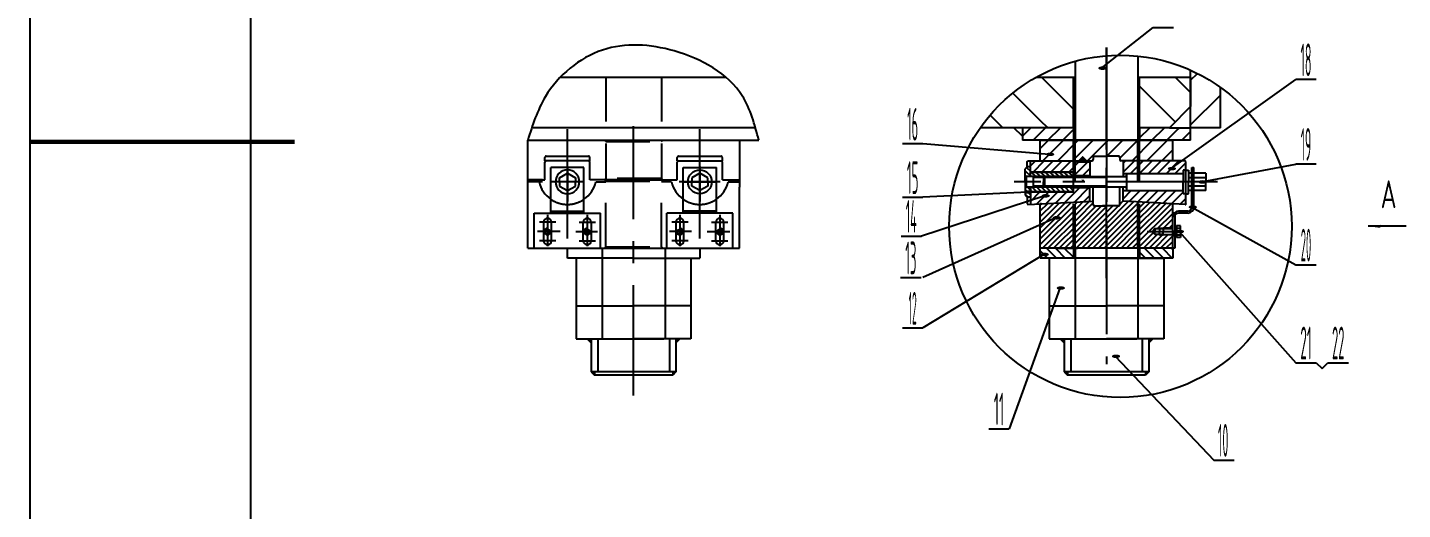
# Model space of a CAD drawing. Header units: millimetres. Extents: x -10 to 16810, y -459 to 11890.
# Drawn here: x -10 to 6220, y 4273 to 6458 of the extents above; entities that cross this region are included whole.
import ezdxf
from ezdxf.enums import TextEntityAlignment as Align

# ---------------------------------------------------------------- set-up
doc = ezdxf.new("R2010")
doc.units = ezdxf.units.MM
doc.header["$LTSCALE"] = 400
doc.linetypes.add('F', pattern=[0.75, 0.5, -0.25])
doc.linetypes.add('G', pattern=[2, 1.25, -0.25, 0.25, -0.25])
for name, color, linetype in [('01', 7, 'Continuous'), ('02', 1, 'Continuous'), ('04', 2, 'F'), ('05', 4, 'G'), ('08', 1, 'Continuous'), ('11', 3, 'Continuous')]:
    doc.layers.add(name, color=color, linetype=linetype)
doc.styles.get("Standard").update_dxf_attribs({"font": 'isocp', "width": 0.707, "bigfont": 'intecad.shx'})

# ---------------------------------------------------------------- blocks, each defined once
blk = doc.blocks.new('df rghf')
at = {"layer": '02', "linetype": 'Continuous'}
for points in [[(8847.4, 5874.6), (8841.4, 5880.6), (8841.4, 5874.6)], [(8891.4, 5874.6), (8891.4, 5869.6), (8896.4, 5869.6)], [(8847.4, 5746.6), (8841.4, 5740.6), (8841.4, 5746.6)], [(8896.4, 5751.6), (8891.4, 5751.6), (8891.4, 5746.6)]]:
    blk.add_hatch(color=1, dxfattribs=at).paths.add_polyline_path(points)
blk.add_line((8841.4, 5764.8), (8841.4, 5856.4))
blk.add_line((8841.4, 5764.8), (8841.4, 5856.4))
at = {"layer": '01'}
for p, q in [((8791.4, 5897.2), (8791.4, 5810.6)), ((8791.4, 5897.2), (8841.4, 5897.2)), ((8841.4, 5897.2), (8841.4, 5810.6)), ((8841.4, 5874.6), (8891.4, 5874.6)), ((8891.4, 5874.6), (8891.4, 5746.6)), ((8891.4, 5869.6), (8896.4, 5869.6)), ((8896.4, 5869.6), (8896.4, 5751.6)), ((8791.4, 5724), (8791.4, 5810.6)), ((8841.4, 5724), (8841.4, 5810.6)), ((8841.4, 5746.6), (8891.4, 5746.6)), ((8891.4, 5751.6), (8896.4, 5751.6)), ((8791.4, 5724), (8841.4, 5724))]:
    blk.add_line(p, q, dxfattribs=at)
at = {"layer": '02', "color": 1, "linetype": 'Continuous'}
for p, q in [((8841.4, 5880.6), (8847.4, 5874.6)), ((8891.4, 5874.6), (8896.4, 5869.6)), ((8841.4, 5740.6), (8847.4, 5746.6)), ((8891.4, 5746.6), (8896.4, 5751.6))]:
    blk.add_line(p, q, dxfattribs=at)
at = {"layer": '04', "color": 2, "linetype": 'F'}
for p, q in [((8841.4, 5864.6), (8891.4, 5864.6)), ((8841.4, 5756.6), (8891.4, 5756.6))]:
    blk.add_line(p, q, dxfattribs=at)
blk = doc.blocks.new('DSFGDSFGD')
at = {"layer": '01'}
for p, q in [((8407.1, 6568.6), (8400.2, 6556.6)), ((8413.3, 6568.6), (8407.1, 6568.6)), ((8413.3, 6568.6), (8419.5, 6568.6)), ((8419.5, 6568.6), (8426.4, 6556.6)), ((8400.2, 6556.6), (8407.1, 6544.6)), ((8407.1, 6544.6), (8413.3, 6544.6)), ((8419.5, 6544.6), (8413.3, 6544.6)), ((8426.4, 6556.6), (8419.5, 6544.6))]:
    blk.add_line(p, q, dxfattribs=at)
blk.add_circle((8413.1, 6556.6), 18, dxfattribs=at)
at = {"layer": '05', "color": 4, "linetype": 'G'}
for p, q in [((8413.3, 6530.7), (8413.3, 6581.9)), ((8389.8, 6556.6), (8442.8, 6556.6))]:
    blk.add_line(p, q, dxfattribs=at)
blk = doc.blocks.new('*U264')
at = {"layer": '01'}
blk.add_lwpolyline([(25, 292), (25, 5)], dxfattribs=at)
at = {"layer": '01', "const_width": 0.5}
blk.add_lwpolyline([(0, 148.5), (30, 148.5)], dxfattribs=at)
at = {"layer": '02'}
blk.add_lwpolyline([(0, 297), (0, 0)], dxfattribs=at)

msp = doc.modelspace()

# ---------------------------------------------------------------- hatches: boundary and pattern name
at = {"layer": '02'}
h = msp.add_hatch(color=256, dxfattribs=at)
h.paths.add_polyline_path([(4802.9, 5844), (4770.9, 5844), (4770.9, 5876)])
h.paths.add_polyline_path([(4770.9, 5876), (4770.9, 5844), (4738.9, 5844)])
msp.add_hatch(color=256, dxfattribs=at).paths.add_polyline_path([(4764.9, 5768), (4777.9, 5755), (4777.9, 5768)])

# ---------------------------------------------------------------- linework, layer by layer
for p, q in [((5260.2, 6004), (5260.2, 6264.8)), ((5260.2, 6232), (5260.2, 6100)), ((5395.2, 6004), (5395.2, 6187)), ((5260.2, 6100), (5164.2, 6004)), ((5395.2, 6004), (5260.2, 6004)), ((4879.2, 5782), (4879.2, 5734)), ((4729.2, 5458), (4729.2, 5413)), ((5029.2, 5458), (5029.2, 5413)), ((4741.9, 5047), (5016.5, 5047)), ((4741.9, 5047), (5016.5, 5047))]:
    msp.add_line(p, q)
at = {"layer": '01', "color": 7, "linetype": 'Continuous'}
for p, q in [((4736.7, 6305.2), (4736.7, 5947)), ((5021.7, 6328.8), (5021.7, 5947)), ((4736.7, 6232), (4559.5, 6232)), ((5260.2, 6232), (5021.7, 6232)), ((4736.7, 6004), (4307.9, 6004)), ((4498.2, 6004), (4498.2, 5947)), ((5164.2, 6004), (5021.7, 6004)), ((5260.2, 5947), (5260.2, 6004)), ((2256.5, 5947), (2868.5, 5947)), ((5260.2, 5947), (4498.2, 5947)), ((4579.2, 5947), (5179.2, 5947)), ((4579.2, 5854), (4579.2, 5947)), ((5179.2, 5854), (5179.2, 5947)), ((4819.2, 5869), (4819.2, 5860)), ((4825.2, 5875), (4879.2, 5875)), ((4933.2, 5875), (4879.2, 5875)), ((4939.2, 5869), (4939.2, 5860)), ((2361.5, 5617), (2361.5, 5824)), ((2511.5, 5617), (2511.5, 5824)), ((2961.5, 5617), (2961.5, 5824)), ((3111.5, 5617), (3111.5, 5824)), ((4534.2, 5827), (4519.2, 5827)), ((4522.2, 5854), (4801.2, 5854)), ((4534.2, 5806), (4534.2, 5827)), ((4537.2, 5803), (4726.2, 5803)), ((4726.2, 5803), (4537.2, 5803)), ((4579.2, 5854), (4813.2, 5854)), ((4729.2, 5800), (4726.2, 5803)), ((4729.2, 5800), (4729.2, 5758)), ((4729.2, 5800), (4729.2, 5758)), ((4804.2, 5851), (4801.2, 5854)), ((4804.2, 5851), (4804.2, 5782)), ((5179.2, 5854), (4945.2, 5854)), ((4954.2, 5851), (4957.2, 5854)), ((4954.2, 5851), (4954.2, 5782)), ((4954.2, 5797), (5227.2, 5797)), ((5236.2, 5854), (4957.2, 5854)), ((4969.2, 5797), (5224.2, 5797)), ((5239.2, 5812), (5227.2, 5812)), ((5227.2, 5812), (5227.2, 5758)), ((5239.2, 5812), (5227.2, 5812)), ((5227.2, 5812), (5227.2, 5758)), ((5239.2, 5851), (5236.2, 5854)), ((5239.2, 5758), (5239.2, 5851)), ((5239.2, 5812), (5251.2, 5812)), ((5251.2, 5812), (5251.2, 5758)), ((5266.2, 5644), (5266.2, 5824)), ((5275.2, 5644), (5275.2, 5824)), ((5329.2, 5797.2), (5329.2, 5758)), ((2256.5, 5457.8), (2256.5, 5734.5)), ((2868.5, 5767), (2538.5, 5767)), ((4546.2, 5782), (4516.2, 5782)), ((4546.2, 5734), (4516.2, 5734)), ((4723.2, 5777.8), (4546.2, 5777.8)), ((4723.2, 5738.2), (4546.2, 5738.2)), ((4600.2, 5782), (4963.2, 5782)), ((4963.2, 5734), (4600.2, 5734)), ((4804.2, 5785), (4729.2, 5785)), ((4729.2, 5716), (4729.2, 5758)), ((4729.2, 5716), (4729.2, 5758)), ((4804.2, 5673.2), (4804.2, 5734)), ((4819.2, 5656), (4819.2, 5734)), ((4939.2, 5656), (4939.2, 5734)), ((4954.2, 5673.2), (4954.2, 5734)), ((5227.2, 5704), (5227.2, 5758)), ((5227.2, 5704), (5227.2, 5758)), ((5239.2, 5659), (5239.2, 5758)), ((5251.2, 5704), (5251.2, 5758)), ((5329.2, 5718.7), (5329.2, 5758)), ((3216.5, 5457.8), (3216.5, 5725.5)), ((4534.2, 5689), (4519.2, 5689)), ((4534.2, 5710), (4534.2, 5689)), ((4537.2, 5713), (4726.2, 5713)), ((4726.2, 5713), (4537.2, 5713)), ((4729.2, 5716), (4726.2, 5713)), ((4804.2, 5731), (4729.2, 5731)), ((4954.2, 5719), (5227.2, 5719)), ((4969.2, 5719), (5224.2, 5719)), ((5239.2, 5704), (5227.2, 5704)), ((5239.2, 5704), (5227.2, 5704)), ((5239.2, 5704), (5251.2, 5704)), ((2286.5, 5458), (2286.5, 5617)), ((2586.5, 5458), (2586.5, 5617)), ((2886.5, 5458), (2886.5, 5617)), ((3186.5, 5457.8), (3186.5, 5617)), ((4579.2, 5458), (4579.2, 5659)), ((4825.2, 5650), (4879.2, 5650)), ((4933.2, 5650), (4879.2, 5650)), ((5179.2, 5458), (5179.2, 5659)), ((5179.2, 5548), (5136, 5548)), ((5179.2, 5518), (5136, 5518)), ((2594, 5457.8), (2594, 5047)), ((2879, 5457.8), (2879, 5047)), ((4879.2, 5458), (4579.2, 5458)), ((4658.3, 5458), (4747.2, 5458)), ((4736.7, 5458), (4736.7, 5047)), ((5179.2, 5458), (4879.2, 5458)), ((5021.7, 5458), (5021.7, 5047)), ((4736.7, 5413), (4736.7, 5197)), ((5021.7, 5413), (5021.7, 5197))]:
    msp.add_line(p, q, dxfattribs=at)
at = {"layer": '01'}
for p, q in [((3155.6, 6232), (2403.7, 6232)), ((4729.2, 6004), (4729.2, 6232)), ((5029.2, 6004), (5029.2, 6232)), ((3288.4, 6004), (2275, 6004)), ((5164.2, 6004), (5260.2, 6004)), ((2256.5, 5767), (2256.5, 5947)), ((2868.5, 5947), (3216.5, 5947)), ((3216.5, 5947), (3216.5, 5767)), ((3216.5, 5947), (3303.9, 5947)), ((2334.5, 5767), (2334.5, 5848)), ((2532.5, 5854), (2340.5, 5854)), ((2511.5, 5824), (2361.5, 5824)), ((2538.5, 5767), (2538.5, 5848)), ((2934.5, 5767), (2934.5, 5848)), ((2940.5, 5854), (3132.5, 5854)), ((2961.5, 5824), (3111.5, 5824)), ((3138.5, 5767), (3138.5, 5848)), ((4519.2, 5827), (4510.2, 5818)), ((4510.2, 5758), (4510.2, 5818)), ((4519.2, 5851), (4522.2, 5854)), ((4519.2, 5827), (4519.2, 5851)), ((4534.2, 5782), (4534.2, 5854)), ((4969.2, 5797), (4969.2, 5758)), ((5266.2, 5797.2), (5251.2, 5797.2)), ((5266.2, 5824), (5275.2, 5824)), ((5329.2, 5797.2), (5275.2, 5797.2)), ((2256.5, 5767), (2334.5, 5767)), ((2256.5, 5734.5), (2256.5, 5767)), ((2323.4, 5767), (2256.5, 5767)), ((2323.4, 5758), (2256.5, 5758)), ((2308, 5758), (2256.5, 5758)), ((2736.5, 5767), (2549.6, 5767)), ((2565.1, 5758), (2610.5, 5758)), ((2736.5, 5767), (2923.4, 5767)), ((2908, 5758), (2862.5, 5758)), ((2868.5, 5767), (2934.5, 5767)), ((3138.5, 5767), (3216.5, 5767)), ((3149.6, 5767), (3216.5, 5767)), ((3165.1, 5758), (3216.5, 5758)), ((3216.5, 5767), (3216.5, 5734.5)), ((3216.5, 5725.5), (3216.5, 5734.5)), ((4510.2, 5788), (4516.2, 5782)), ((4510.2, 5758), (4510.2, 5698)), ((4516.2, 5734), (4510.2, 5728)), ((4516.2, 5734), (4516.2, 5782)), ((4534.2, 5734), (4534.2, 5656.7)), ((4546.2, 5782), (4546.2, 5734)), ((4594.2, 5776), (4600.2, 5782)), ((4594.2, 5776), (4594.2, 5758)), ((4594.2, 5740), (4594.2, 5758)), ((4594.2, 5740), (4600.2, 5734)), ((4600.2, 5734), (4600.2, 5782)), ((4879.2, 5782), (4879.2, 5734)), ((4969.2, 5758), (4969.2, 5719)), ((5266.2, 5776.4), (5251.2, 5776.4)), ((5266.2, 5739.5), (5251.2, 5739.5)), ((5329.2, 5776.4), (5275.2, 5776.4)), ((5329.2, 5739.5), (5275.2, 5739.5)), ((4510.2, 5698), (4519.2, 5689)), ((4519.2, 5689), (4519.2, 5659)), ((4522.2, 5656.1), (4819.2, 5671)), ((4804.2, 5673.2), (4801.2, 5670.1)), ((4957.2, 5670.1), (4954.2, 5673.2)), ((5236.2, 5656.1), (4957.2, 5670.1)), ((5266.2, 5718.7), (5251.2, 5718.7)), ((5329.2, 5718.7), (5275.2, 5718.7)), ((2286.5, 5617), (2586.5, 5617)), ((3186.5, 5617), (2886.5, 5617)), ((4519.2, 5659), (4522.2, 5656.1)), ((5248.2, 5626), (5206.2, 5626)), ((5248.2, 5617), (5206.2, 5617)), ((5236.2, 5656.1), (5239.2, 5659)), ((2328.5, 5575), (2328.5, 5533)), ((2364.5, 5533), (2364.5, 5575)), ((2508.5, 5533), (2508.5, 5575)), ((2544.5, 5575), (2544.5, 5533)), ((2928.5, 5575), (2928.5, 5533)), ((2964.5, 5533), (2964.5, 5575)), ((3108.5, 5533), (3108.5, 5575)), ((3144.5, 5575), (3144.5, 5533)), ((5097.9, 5546.5), (5089.2, 5533)), ((5097.9, 5546.5), (5097.9, 5533)), ((5097.9, 5546.5), (5119.2, 5546.5)), ((5119.2, 5548), (5119.2, 5533)), ((5119.2, 5546.5), (5136, 5546.5)), ((5136, 5548), (5136, 5533)), ((5179.2, 5457.8), (5179.2, 5599)), ((5188.2, 5599), (5188.2, 5457.8)), ((5196, 5556.1), (5188.2, 5556.1)), ((5188.2, 5556.1), (5188.2, 5533)), ((5215.2, 5559.6), (5196, 5559.6)), ((5196, 5559.6), (5196, 5533)), ((5196, 5533), (5196, 5556.1)), ((5196, 5548), (5215.2, 5548)), ((5215.2, 5533), (5215.2, 5559.6)), ((2328.5, 5533), (2328.5, 5491)), ((2364.5, 5491), (2364.5, 5533)), ((2508.5, 5491), (2508.5, 5533)), ((2544.5, 5533), (2544.5, 5491)), ((2928.5, 5533), (2928.5, 5491)), ((2964.5, 5491), (2964.5, 5533)), ((3108.5, 5491), (3108.5, 5533)), ((3144.5, 5533), (3144.5, 5491)), ((5097.9, 5519.5), (5089.2, 5533)), ((5097.9, 5519.5), (5097.9, 5533)), ((5119.2, 5519.5), (5097.9, 5519.5)), ((5119.2, 5518), (5119.2, 5533)), ((5136, 5519.5), (5119.2, 5519.5)), ((5136, 5518), (5136, 5533)), ((5188.2, 5533), (5196, 5537.5)), ((5196, 5533), (5188.2, 5528.5)), ((5188.2, 5509.9), (5188.2, 5533)), ((5196, 5509.9), (5188.2, 5509.9)), ((5196, 5533), (5196, 5509.9)), ((5196, 5506.3), (5196, 5533)), ((5196, 5518), (5215.2, 5518)), ((5215.2, 5506.3), (5196, 5506.3)), ((5215.2, 5533), (5215.2, 5506.3)), ((2256.5, 5457.8), (3216.5, 5457.8)), ((2436.5, 5413), (2436.5, 5457.8)), ((3036.5, 5457.8), (3036.5, 5413)), ((4579.2, 5413), (4579.2, 5458)), ((5179.2, 5457.8), (5179.2, 5413)), ((5188.2, 5457.8), (5179.2, 5457.8)), ((2736.5, 5413), (2436.5, 5413)), ((2476.7, 5413), (2476.7, 5197)), ((2736.5, 5413), (3036.5, 5413)), ((2996.3, 5413), (2996.3, 5197)), ((5179.2, 5413), (4579.2, 5413)), ((4879.2, 5413), (4619.4, 5413)), ((4619.4, 5413), (4619.4, 5197)), ((4879.2, 5413), (5139, 5413)), ((5139, 5413), (5139, 5197)), ((4619.4, 5197), (4879.2, 5197)), ((5139, 5197), (4879.2, 5197))]:
    msp.add_line(p, q, dxfattribs=at)
at = {"layer": '01', "color": 7, "linetype": 'Continuous'}
for centre in [(2346.6, 5533), (2526.6, 5533), (2946.5, 5533), (3126.5, 5533)]:
    msp.add_circle(centre, 10.5, dxfattribs=at)
for centre, radius, start, end in [((4813.2, 5860), 6, 270, 0), ((4825.2, 5869), 6, 90, 180), ((4933.2, 5869), 6, 0, 90), ((4945.2, 5860), 6, 180, 270), ((4537.2, 5806), 3, 180, 270), ((4726.2, 5800), 3, 0, 90), ((5224.2, 5800), 3, 270, 0), ((2436.5, 5788), 132, 193.13656, 235.37646), ((2436.5, 5788), 132, 304.62354, 346.86344), ((3036.5, 5788), 132, 193.13656, 235.37646), ((3036.5, 5788), 132, 304.62354, 346.86344), ((4537.2, 5710), 3, 90, 180), ((4726.2, 5716), 3, 270, 0), ((5224.2, 5716), 3, 0, 90), ((4825.2, 5656), 6, 180, 270), ((4933.2, 5656), 6, 270, 0), ((2346.5, 5575), 18, 0, 180), ((2526.5, 5575), 18, 0, 180), ((2946.5, 5575), 18, 0, 180), ((3126.5, 5575), 18, 0, 180), ((2346.5, 5491), 18, 180, 0), ((2526.5, 5491), 18, 180, 0), ((2946.5, 5491), 18, 180, 0), ((3126.5, 5491), 18, 180, 0)]:
    msp.add_arc(centre, radius, start, end, dxfattribs=at)
at = {"layer": '01'}
for centre, radius, start, end in [((2340.5, 5848), 6, 90, 180), ((2532.5, 5848), 6, 0, 90), ((2940.5, 5848), 6, 90, 180), ((3132.5, 5848), 6, 0, 90), ((4963.2, 5788), 6, 270, 0), ((4963.2, 5728), 6, 0, 90), ((5206.2, 5599), 27, 90, 180), ((5206.2, 5599), 18, 90, 180), ((5248.2, 5644), 18, 270, 0), ((5248.2, 5644), 27, 270, 0)]:
    msp.add_arc(centre, radius, start, end, dxfattribs=at)
at = {"layer": '02'}
for p, q in [((4857.1, 6273.8), (5090.2, 6457.8)), ((5090.2, 6457.8), (5183.2, 6457.8)), ((5171.8, 5818.3), (5736.7, 6222.1)), ((5829.7, 6222.1), (5736.7, 6222.1)), ((4498.2, 5965), (4459.2, 6004)), ((4498.2, 5966.1), (4536.1, 6004)), ((4546.4, 5947), (4603.4, 6004)), ((4589.3, 6026.5), (4614.5, 6004)), ((4613.8, 5947), (4670.8, 6004)), ((4681.1, 5947), (4729.2, 5995)), ((5029.2, 5958.3), (5074.9, 6004)), ((5085.2, 5947), (5142.2, 6004)), ((5152.6, 5947), (5196.9, 5991.3)), ((5196.9, 5991.3), (5209.6, 6004)), ((5219.9, 5947), (5260.2, 5987.2)), ((4047.4, 5930.5), (3954.4, 5930.5)), ((4620.1, 5883.1), (4047.4, 5930.5)), ((4510.2, 5809), (4537.3, 5782)), ((4516.3, 5824.1), (4534.2, 5806.2)), ((4537.5, 5803), (4558.5, 5782)), ((4558.7, 5803), (4579.7, 5782)), ((4579.9, 5803), (4600.9, 5782)), ((4601.1, 5803), (4622.1, 5782)), ((4622.3, 5803), (4643.3, 5782)), ((4643.5, 5803), (4664.5, 5782)), ((4664.8, 5803), (4685.8, 5782)), ((4686, 5803), (4707, 5782)), ((4707.2, 5803), (4727.8, 5782.3)), ((5309.8, 5758), (5736.7, 5838.9)), ((5829.7, 5838.9), (5736.7, 5838.9)), ((4510.2, 5787.8), (4516.1, 5782)), ((4521.6, 5734), (4542.6, 5713)), ((4542.8, 5734), (4563.8, 5713)), ((4558.5, 5782), (4562.7, 5777.8)), ((4559.9, 5738.2), (4564.1, 5734)), ((4564.1, 5734), (4585.1, 5713)), ((4579.7, 5782), (4583.9, 5777.8)), ((4581.1, 5738.2), (4585.3, 5734)), ((4585.3, 5734), (4606.3, 5713)), ((4879.2, 5777.8), (4596, 5777.8)), ((4879.2, 5738.2), (4596, 5738.2)), ((4600.9, 5782), (4605.1, 5777.8)), ((4602.3, 5738.2), (4606.5, 5734)), ((4606.5, 5734), (4627.5, 5713)), ((4622.1, 5782), (4626.3, 5777.8)), ((4623.5, 5738.2), (4627.7, 5734)), ((4627.7, 5734), (4648.7, 5713)), ((4643.3, 5782), (4647.5, 5777.8)), ((4644.7, 5738.2), (4648.9, 5734)), ((4648.9, 5734), (4669.9, 5713)), ((4664.5, 5782), (4668.7, 5777.8)), ((4665.9, 5738.2), (4670.1, 5734)), ((4670.1, 5734), (4691.1, 5713)), ((4685.8, 5782), (4690, 5777.8)), ((4687.1, 5738.2), (4691.3, 5734)), ((4691.3, 5734), (4712.3, 5713)), ((4707, 5782), (4711.2, 5777.8)), ((4708.4, 5738.2), (4712.5, 5734)), ((4712.5, 5734), (4729.2, 5717.3)), ((3954.4, 5688.5), (4047.4, 5688.5)), ((4600.2, 5695), (4041.1, 5512.3)), ((4522.2, 5712.2), (4047.4, 5688.5)), ((4510.2, 5724.2), (4534.2, 5700.2)), ((4510.2, 5703), (4524.2, 5689)), ((4753.2, 5622.4), (4800.9, 5670)), ((4939.2, 5655.6), (4953.8, 5670.2)), ((4954.2, 5673.2), (4954.2, 5670.2)), ((4957.2, 5670.1), (4954.2, 5670.2)), ((4579.2, 5499.3), (4747.3, 5667.4)), ((4579.2, 5524.7), (4720.5, 5666)), ((4579.2, 5550.2), (4693.7, 5664.7)), ((4579.2, 5575.7), (4666.9, 5663.3)), ((4579.2, 5601.1), (4640.1, 5662)), ((4579.2, 5626.6), (4613.3, 5660.7)), ((4579.2, 5652), (4586.5, 5659.3)), ((4585.2, 5659.3), (4579.2, 5659)), ((4579.2, 5473.8), (4753.2, 5647.8)), ((4588.7, 5457.8), (4753.2, 5622.4)), ((4753.2, 5647.8), (4774.1, 5668.7)), ((4753.2, 5596.9), (4819.2, 5662.9)), ((4753.2, 5571.5), (4831.7, 5650)), ((4753.2, 5546), (4857.2, 5650)), ((4753.2, 5520.5), (4879.2, 5646.5)), ((4753.2, 5495.1), (4879.2, 5621.1)), ((4879.2, 5570.2), (4978, 5669)), ((4879.2, 5544.7), (5002.3, 5667.8)), ((4879.2, 5646.5), (4882.6, 5650)), ((4879.2, 5621.1), (4908.1, 5650)), ((4879.2, 5595.6), (4933.5, 5650)), ((4879.2, 5519.3), (5005.2, 5645.3)), ((4879.2, 5493.8), (5005.2, 5619.8)), ((5005.2, 5645.3), (5026.5, 5666.6)), ((5005.2, 5619.8), (5050.8, 5665.4)), ((5005.2, 5594.4), (5075, 5664.2)), ((5005.2, 5568.9), (5099.3, 5663)), ((5005.2, 5543.4), (5123.5, 5661.7)), ((5005.2, 5518), (5147.7, 5660.5)), ((5005.2, 5492.5), (5172, 5659.3)), ((5005.2, 5467.1), (5179.2, 5641.1)), ((5110, 5546.5), (5179.2, 5615.6)), ((5236.2, 5656.1), (5239.2, 5656)), ((5239.2, 5659), (5239.2, 5656)), ((5266.2, 5644), (5736.7, 5382.3)), ((4649.8, 5595.4), (4047.4, 5324.2)), ((4614.1, 5457.8), (4753.2, 5596.9)), ((4639.6, 5457.8), (4753.2, 5571.5)), ((4665, 5457.8), (4753.2, 5546)), ((4753.2, 5469.6), (4879.2, 5595.6)), ((4772.8, 5463.8), (4879.2, 5570.2)), ((4879.2, 5468.4), (5005.2, 5594.4)), ((4900.1, 5463.8), (5005.2, 5568.9)), ((5135.5, 5546.5), (5137, 5548)), ((5137, 5548), (5179.2, 5590.2)), ((5161, 5546.5), (5162.5, 5548)), ((5162.5, 5548), (5179.2, 5564.7)), ((6236.5, 5556.8), (6065.5, 5556.8)), ((3948.1, 5512.3), (4041.1, 5512.3)), ((4690.5, 5457.8), (4753.2, 5520.5)), ((4715.9, 5457.8), (4753.2, 5495.1)), ((4798.3, 5463.8), (4879.2, 5544.7)), ((4823.8, 5463.8), (4879.2, 5519.3)), ((4849.2, 5463.8), (4879.2, 5493.8)), ((4925.6, 5463.8), (5005.2, 5543.4)), ((4951, 5463.8), (5005.2, 5518)), ((4976.5, 5463.8), (5005.2, 5492.5)), ((5021.4, 5457.8), (5092.1, 5528.5)), ((5046.9, 5457.8), (5108.5, 5519.5)), ((5072.3, 5457.8), (5132.5, 5518)), ((5097.8, 5457.8), (5157.9, 5518)), ((5123.2, 5457.8), (5179.2, 5513.8)), ((5132.5, 5518), (5134, 5519.5)), ((5148.7, 5457.8), (5179.2, 5488.3)), ((5157.9, 5518), (5159.4, 5519.5)), ((5208.2, 5533), (5736.7, 4938.4)), ((4595.5, 5429.1), (4047.4, 5096.3)), ((4741.4, 5457.8), (4753.2, 5469.6)), ((4766.8, 5457.8), (4772.8, 5463.8)), ((4792.3, 5457.8), (4798.3, 5463.8)), ((4817.8, 5457.8), (4823.8, 5463.8)), ((4843.2, 5457.8), (4849.2, 5463.8)), ((4868.7, 5457.8), (4874.7, 5463.8)), ((4874.7, 5463.8), (4879.2, 5468.4)), ((4894.1, 5457.8), (4900.1, 5463.8)), ((4919.6, 5457.8), (4925.6, 5463.8)), ((4945, 5457.8), (4951, 5463.8)), ((4970.5, 5457.8), (4976.5, 5463.8)), ((4995.9, 5457.8), (5001.9, 5463.8)), ((5001.9, 5463.8), (5005.2, 5467.1)), ((5174.1, 5457.8), (5179.2, 5462.9)), ((5736.7, 5382.3), (5829.7, 5382.3)), ((3946.4, 5324.2), (4039.4, 5324.2)), ((4668.4, 5276.9), (4438.8, 4639.1)), ((3954.4, 5096.3), (4047.4, 5096.3)), ((4918.6, 4967.5), (5365.2, 4496.8)), ((5736.7, 4938.4), (5829.7, 4938.4)), ((5829.7, 4938.4), (5856.2, 4911.9)), ((5856.2, 4911.9), (5882.8, 4938.4)), ((5882.8, 4938.4), (5975.8, 4938.4)), ((4345.8, 4639.1), (4438.8, 4639.1)), ((5365.2, 4496.8), (5458.2, 4496.8))]:
    msp.add_line(p, q, dxfattribs=at)
at = {"layer": '02', "color": 1, "linetype": 'Continuous'}
for p, q in [((4585.8, 6232), (4729.2, 6088.6)), ((5192, 6232), (5260.2, 6163.8)), ((5260.2, 6219.1), (5291.1, 6250)), ((5029.2, 6192.7), (5191.1, 6030.8)), ((4454.9, 6160.8), (4589.3, 6026.5)), ((5260.2, 6017.1), (5395.2, 6152.1)), ((4352.4, 6061.3), (4409.7, 6004)), ((4579.2, 5909.5), (4616.6, 5947)), ((4591, 5854), (4684, 5947)), ((4658.3, 5854), (4751.3, 5947)), ((4725.7, 5854), (4818.7, 5947)), ((4793, 5854), (4879.2, 5940.1)), ((4879.2, 5940.1), (4886, 5947)), ((4881.4, 5875), (4953.4, 5947)), ((4939.2, 5865.4), (5020.8, 5947)), ((4995.1, 5854), (5088.1, 5947)), ((5062.5, 5854), (5155.5, 5947)), ((5129.8, 5854), (5179.2, 5903.4)), ((4534.2, 5831.1), (4557.1, 5854)), ((4546.5, 5803), (4597.5, 5854)), ((4586.9, 5803), (4637.9, 5854)), ((4627.3, 5803), (4678.3, 5854)), ((4667.7, 5803), (4718.7, 5854)), ((4708.1, 5803), (4759.1, 5854)), ((4730.5, 5785), (4799.5, 5854)), ((4771, 5785), (4804.2, 5818.2)), ((4954.2, 5802.8), (5005.4, 5854)), ((4954.2, 5843.2), (4965, 5854)), ((4988.8, 5797), (4992.3, 5800.5)), ((4992.3, 5800.5), (5045.8, 5854)), ((5029.2, 5797), (5030.8, 5798.5)), ((5030.8, 5798.5), (5086.2, 5854)), ((5069.6, 5797), (5126.6, 5854)), ((5110, 5797), (5167, 5854)), ((5150.5, 5797), (5207.5, 5854)), ((5190.9, 5797), (5239.2, 5845.3)), ((4727.4, 5782), (4546.2, 5782)), ((4727.4, 5734), (4546.2, 5734)), ((4534.2, 5669.4), (4577.7, 5713)), ((4534.2, 5709.9), (4537.3, 5713)), ((4563.3, 5658.2), (4618.1, 5713)), ((4605.9, 5660.3), (4658.5, 5713)), ((4648.4, 5662.4), (4699, 5713)), ((4690.9, 5664.5), (4757.4, 5731)), ((4733.5, 5666.7), (4797.8, 5731)), ((4776, 5668.8), (4804.2, 5697)), ((4954.2, 5681.5), (4991.6, 5719)), ((4981.9, 5668.8), (5032, 5719)), ((5020.4, 5666.9), (5072.5, 5719)), ((5058.9, 5665), (5112.9, 5719)), ((5097.4, 5663), (5153.3, 5719)), ((5135.9, 5661.1), (5193.7, 5719)), ((5174.3, 5659.2), (5227.2, 5712.1)), ((5212.8, 5657.3), (5239.2, 5683.6)), ((5119.2, 5548), (5136, 5548)), ((5136, 5546.5), (5179.2, 5546.5)), ((5119.2, 5518), (5136, 5518)), ((5136, 5519.5), (5179.2, 5519.5)), ((4579.2, 5445.3), (4611.7, 5412.8)), ((4607, 5458), (4652.1, 5412.8)), ((4647.4, 5458), (4692.6, 5412.8)), ((4687.8, 5458), (4729.2, 5416.6)), ((4728.2, 5458), (4729.2, 5457)), ((5029.2, 5439.9), (5056.3, 5412.8)), ((5051.5, 5458), (5096.7, 5412.8)), ((5091.9, 5458), (5137.1, 5412.8)), ((5132.4, 5458), (5177.5, 5412.8)), ((5172.8, 5458), (5179.2, 5451.5))]:
    msp.add_line(p, q, dxfattribs=at)
at = {"layer": '02'}
msp.add_lwpolyline([(6119.5, 5556.8, 13.5, 0, 0), (6065.5, 5556.8, 0, 0, 0)], format="xyseb", dxfattribs=at)
at = {"layer": '02', "color": 1, "linetype": 'Continuous'}
msp.add_circle((4942.2, 5556.8), 776.1, dxfattribs=at)
for centre, start, end in [((2346.5, 5533), 90, 0), ((2526.5, 5533), 90, 0), ((2946.5, 5533), 180, 90), ((3126.5, 5533), 180, 90)]:
    msp.add_arc(centre, 15, start, end, dxfattribs=at)
msp.add_spline([(3303.9, 5947), (3228.7, 6148.6), (2920.4, 6351.8), (2595.8, 6356), (2337, 6145.1), (2256.5, 5947)], degree=3, dxfattribs=at)
at = {"layer": '04', "color": 2, "linetype": 'F'}
for p, q in [((2610.5, 6232), (2610.5, 5773)), ((2862.5, 6232), (2862.5, 5773)), ((4729.2, 6004), (4729.2, 5947)), ((5029.2, 6004), (5029.2, 5947)), ((4729.2, 5458), (4729.2, 5947)), ((4736.7, 5458), (4736.7, 5947)), ((5021.7, 5458), (5021.7, 5947)), ((5029.2, 5458), (5029.2, 5947)), ((2340.5, 5875), (2532.5, 5875)), ((2940.5, 5875), (3132.5, 5875)), ((2610.5, 5761), (2604.5, 5767)), ((2610.5, 5463.8), (2610.5, 5761)), ((2610.5, 5761), (2862.5, 5761)), ((2862.5, 5761), (2868.5, 5767)), ((2862.5, 5463.8), (2862.5, 5761)), ((2361.5, 5626), (2511.5, 5626)), ((3111.5, 5626), (2961.5, 5626)), ((2604.5, 5457.8), (2610.5, 5463.8)), ((2610.5, 5463.8), (2862.5, 5463.8)), ((2868.5, 5457.8), (2862.5, 5463.8))]:
    msp.add_line(p, q, dxfattribs=at)
at = {"layer": '04'}
for p, q in [((2610.5, 5941), (2862.5, 5941)), ((2334.5, 5854), (2334.5, 5869)), ((2538.5, 5854), (2538.5, 5869)), ((2934.5, 5854), (2934.5, 5869)), ((3138.5, 5854), (3138.5, 5869)), ((2862.5, 5773), (2610.5, 5773))]:
    msp.add_line(p, q, dxfattribs=at)
for centre, start, end in [((2340.5, 5869), 90, 180), ((2532.5, 5869), 0, 90), ((2940.5, 5869), 90, 180), ((3132.5, 5869), 0, 90)]:
    msp.add_arc(centre, 6, start, end, dxfattribs=at)
at = {"layer": '04', "color": 2, "linetype": 'F'}
for centre in [(2436.5, 5788), (3036.5, 5788)]:
    msp.add_arc(centre, 132, 235.37646, 304.62354, dxfattribs=at)
at = {"layer": '05', "color": 4, "linetype": 'G'}
for p, q in [((4879.2, 6367.5), (4879.2, 5007.4)), ((4879.2, 5905.6), (4879.2, 6367.5)), ((2436.5, 5690.2), (2436.5, 5998)), ((3036.5, 5690.2), (3036.5, 5998)), ((4879.2, 5321.2), (4879.2, 5977.1)), ((2436.5, 5501.5), (2436.5, 5881.8)), ((2736.5, 4789.5), (2736.5, 5871.5)), ((3036.5, 5501.5), (3036.5, 5881.8)), ((5381.8, 5758), (4461, 5758)), ((5319, 5758), (5240.8, 5758)), ((2346.5, 5608.1), (2346.5, 5467.2)), ((2526.5, 5608.1), (2526.5, 5467.2)), ((2946.5, 5608.1), (2946.5, 5467.2)), ((3126.5, 5608.1), (3126.5, 5467.2)), ((2383.5, 5575), (2309.6, 5575)), ((2346.5, 5578.2), (2346.5, 5514.9)), ((2489.6, 5575), (2563.5, 5575)), ((2526.5, 5567.4), (2526.5, 5516.8)), ((2983.5, 5575), (2909.6, 5575)), ((2946.5, 5567.4), (2946.5, 5516.8)), ((3089.6, 5575), (3163.5, 5575)), ((3126.5, 5578.2), (3126.5, 5514.9)), ((2403, 5533), (2300.7, 5533)), ((2383.5, 5491), (2309.6, 5491)), ((2374.8, 5533), (2318.3, 5533)), ((2474.9, 5533), (2573.2, 5533)), ((2489.6, 5491), (2563.5, 5491)), ((2498.2, 5533), (2554.7, 5533)), ((2998.1, 5533), (2899.8, 5533)), ((2983.5, 5491), (2909.6, 5491)), ((2974.8, 5533), (2918.3, 5533)), ((3070, 5533), (3172.3, 5533)), ((3089.6, 5491), (3163.5, 5491)), ((3098.2, 5533), (3154.7, 5533)), ((5062.9, 5533), (5211.2, 5533)), ((5139.4, 5533), (5208.2, 5533))]:
    msp.add_line(p, q, dxfattribs=at)
at = {"layer": '05'}
for p, q in [((2736.5, 5706.4), (2736.5, 6011.4)), ((4879.2, 6018.9), (4879.2, 5738.2)), ((3129.2, 5758), (2943, 5758)), ((5202.3, 5533), (5181.9, 5533)), ((4879.2, 5425.4), (4879.2, 5184.3)), ((4879.2, 4966.7), (4879.2, 4932.4))]:
    msp.add_line(p, q, dxfattribs=at)
at = {"layer": '08', "color": 1}
msp.add_line((4917.8, 5650), (4861.2, 5650), dxfattribs=at)
at = {"layer": '11'}
for p, q in [((2610.5, 5941), (2604.5, 5947)), ((2862.5, 5941), (2868.5, 5947)), ((2604.5, 5767), (2610.5, 5773)), ((2868.5, 5767), (2862.5, 5773))]:
    msp.add_line(p, q, dxfattribs=at)

# ---------------------------------------------------------------- block references
at = {"layer": '01', "yscale": 3, "zscale": 3}
for name, p, xscale, rotation in [('DSFGDSFGD', (22106.3, 30997.8), -3, 89.99999999999999), ('DSFGDSFGD', (-16633.3, 30997.8), 3, 270), ('df rghf', (-14695.3, 31571.1), 3, 270), ('df rghf', (-12552.6, 31571.1), 3, 270)]:
    msp.add_blockref(name, p, dxfattribs=dict(at, xscale=xscale, rotation=rotation))
at = {"layer": '04', "xscale": 40, "yscale": 40, "zscale": 40}
msp.add_blockref('*U264', (0, 0), dxfattribs=at)

# ---------------------------------------------------------------- texts
at = {"layer": '02', "width": 0.605172}
for p, p2 in [((4842.1, 6282.8), (4842.1, 6264.8)), ((4605.1, 5892.1), (4605.1, 5874.1)), ((5156.8, 5827.3), (5156.8, 5809.3)), ((5294.8, 5767), (5294.8, 5749)), ((4507.2, 5721.2), (4507.2, 5703.2)), ((4585.2, 5704), (4585.2, 5686)), ((5251.2, 5653), (5251.2, 5635)), ((4634.8, 5604.4), (4634.8, 5586.4)), ((5193.2, 5542), (5193.2, 5524)), ((4580.5, 5438.1), (4580.5, 5420.1)), ((4653.4, 5285.9), (4653.4, 5267.9)), ((4903.6, 4976.5), (4903.6, 4958.5))]:
    msp.add_text('●', height=30, rotation=270, dxfattribs=at).set_placement(p, p2, align=Align.FIT)
at = {"layer": '11'}
for s, width, p, p2 in [('18', 0.319701, (5758.3, 6237.1), (5808.1, 6237.1)), ('16', 0.302647, (3976.2, 5945.5), (4025.6, 5945.5)), ('19', 0.283659, (5759.6, 5853.9), (5806.8, 5853.9)), ('15', 0.32389, (3974.7, 5703.5), (4027.1, 5703.5)), ('14', 0.289385, (3969.9, 5527.3), (4019.3, 5527.3)), ('20', 0.25436, (5759.6, 5397.3), (5806.8, 5397.3)), ('13', 0.310953, (3967.7, 5339.2), (4018.1, 5339.2)), ('12', 0.222916, (3982.5, 5111.3), (4019.3, 5111.3)), ('21', 0.327103, (5757.7, 4953.4), (5808.7, 4953.4)), ('22', 0.28684, (5901.4, 4953.4), (5957.2, 4953.4)), ('11', 0.374622, (4368.7, 4654.1), (4416, 4654.1)), ('10', 0.303038, (5384.3, 4512.2), (5431.6, 4512.2))]:
    msp.add_text(s, height=148.49, dxfattribs=dict(at, width=width)).set_placement(p, p2, align=Align.FIT)
at = {"layer": '11', "width": 0.707}
msp.add_text('A', height=126, dxfattribs=at).set_placement((6121.6, 5601.2), align=Align.BOTTOM_LEFT)

doc.saveas('drawing.dxf')
